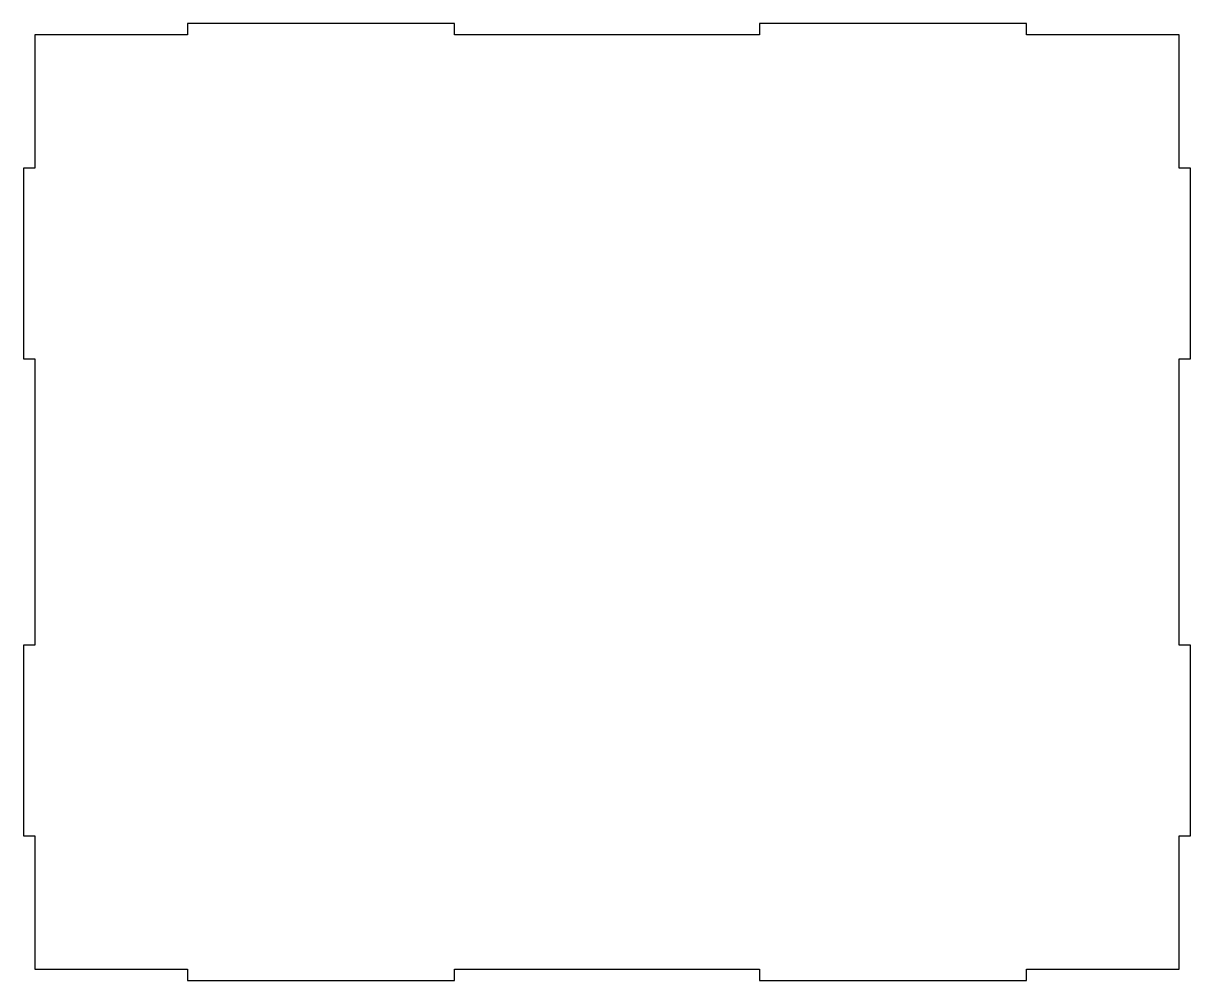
# Model space of a CAD drawing. Header units: millimetres. Extents: x -153 to 153, y -125 to 125.
import ezdxf

# ---------------------------------------------------------------- set-up
doc = ezdxf.new("R2010")
doc.units = ezdxf.units.MM
doc.layers.get('0').update_dxf_attribs({"linetype": 'CONTINUOUS'})

msp = doc.modelspace()

# ---------------------------------------------------------------- linework, layer by layer
msp.add_lwpolyline([(-150, 87.5), (-153, 87.5), (-153, 37.5), (-150, 37.5), (-150, -37.5), (-153, -37.5), (-153, -87.5), (-150, -87.5), (-150, -122.5), (-110, -122.5), (-110, -125.5), (-40, -125.5), (-40, -122.5), (40, -122.5), (40, -125.5), (110, -125.5), (110, -122.5), (150, -122.5), (150, -87.5), (153, -87.5), (153, -37.5), (150, -37.5), (150, 37.5), (153, 37.5), (153, 87.5), (150, 87.5), (150, 122.5), (110, 122.5), (110, 125.5), (40, 125.5), (40, 122.5), (-40, 122.5), (-40, 125.5), (-110, 125.5), (-110, 122.5), (-150, 122.5)], close=True)

doc.saveas('drawing.dxf')
